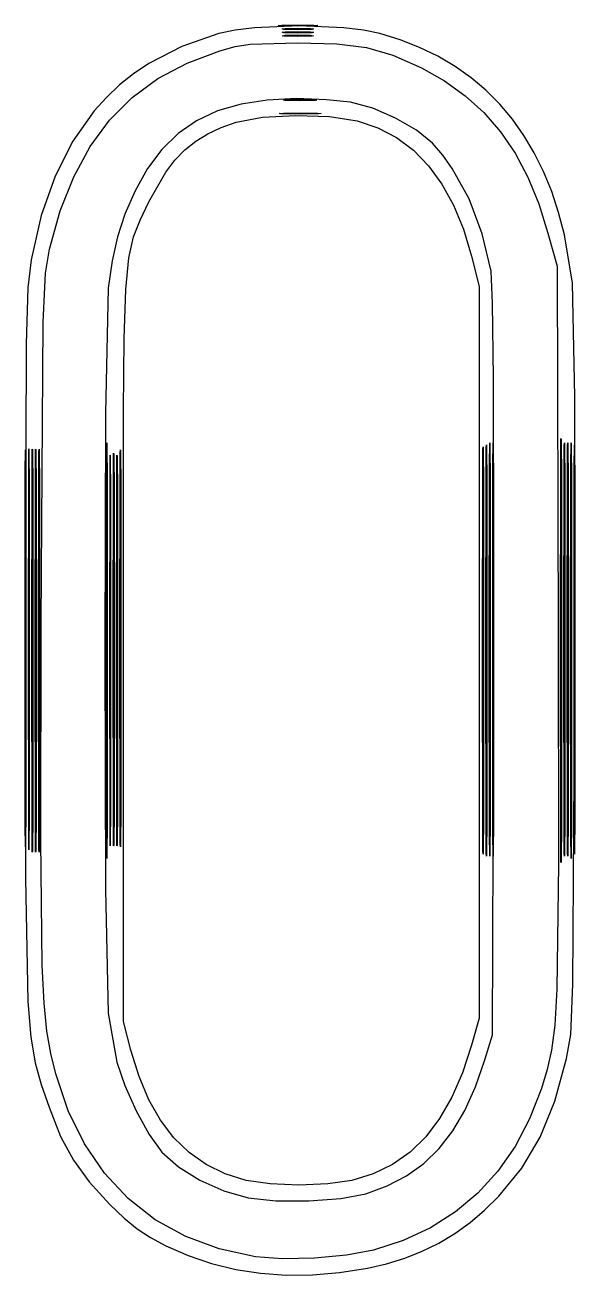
# Model space of a CAD drawing. Extents: x 0 to 635, y 0 to 635.
# Drawn here: x 212.2 to 269.4, y 381.2 to 511.4 of the extents above; entities that cross this region are included whole.
import ezdxf

# ---------------------------------------------------------------- set-up
doc = ezdxf.new("R2010")
doc.units = 0

msp = doc.modelspace()

# ---------------------------------------------------------------- linework, layer by layer
at = {"layer": 'Layer 1'}
for p, q in [((232.3762, 510.53566), (228.509775, 509.201007)), ((234.059759, 510.887097), (232.3762, 510.53566)), ((236.091634, 511.138282), (234.059759, 510.887097)), ((240.737858, 511.339795), (236.091634, 511.138282)), ((238.532745, 511.383052), (238.91894, 511.43438)), ((238.719951, 511.341041), (238.532745, 511.383052)), ((240.59463, 511.30225), (238.719951, 511.341041)), ((238.91894, 511.43438), (242.27033, 511.43438)), ((238.91894, 511.43438), (238.91894, 511.43438)), ((238.966107, 511.025442), (239.271, 511.07916)), ((239.113901, 510.98144), (238.966107, 511.025442)), ((238.966107, 510.672372), (239.271, 510.72609)), ((239.113901, 510.62837), (238.966107, 510.672372)), ((240.59391, 510.94078), (239.113901, 510.98144)), ((240.59391, 510.58771), (239.113901, 510.62837)), ((239.271, 511.07916), (241.91683, 511.07916)), ((239.271, 511.07916), (239.271, 511.07916)), ((239.271, 510.72609), (241.91683, 510.72609)), ((239.271, 510.72609), (239.271, 510.72609)), ((242.073928, 510.981433), (240.59391, 510.94078)), ((242.073928, 510.628362), (240.59391, 510.58771)), ((242.469318, 511.341053), (240.59463, 511.30225)), ((245.389927, 511.13999), (240.737858, 511.339795)), ((241.91683, 511.07916), (242.221723, 511.025433)), ((241.91683, 510.72609), (242.221723, 510.672363)), ((242.221723, 511.025433), (242.073928, 510.981433)), ((242.221723, 510.672363), (242.073928, 510.628362)), ((242.27033, 511.43438), (242.656524, 511.383064)), ((242.656524, 511.383064), (242.469318, 511.341053)), ((247.42911, 510.889529), (245.389927, 511.13999)), ((249.1229, 510.53866), (247.42911, 510.889529)), ((251.252889, 509.881085), (249.1229, 510.53866)), ((228.509775, 509.201007), (225.060516, 507.419277)), ((232.48083, 508.7603), (234.049789, 509.19126)), ((234.049789, 509.19126), (235.61992, 509.441524)), ((235.61992, 509.441524), (240.59471, 509.58637)), ((238.967107, 510.320262), (239.272, 510.37398)), ((239.114901, 510.27626), (238.967107, 510.320262)), ((240.59491, 510.2356), (239.114901, 510.27626)), ((239.272, 510.37398), (241.91783, 510.37398)), ((239.272, 510.37398), (239.272, 510.37398)), ((240.59471, 509.58637), (244.64066, 509.484948)), ((242.074928, 510.276252), (240.59491, 510.2356)), ((241.91783, 510.37398), (242.222723, 510.320253)), ((242.222723, 510.320253), (242.074928, 510.276252)), ((244.64066, 509.484948), (247.726986, 509.096163)), ((253.267969, 509.092194), (251.252889, 509.881085)), ((229.066989, 507.472563), (232.48083, 508.7603)), ((247.726986, 509.096163), (250.466274, 508.294828)), ((250.466274, 508.294828), (253.47111, 506.95576)), ((255.167753, 508.172488), (253.267969, 509.092194)), ((256.951853, 507.122468), (255.167753, 508.172488)), ((225.060516, 507.419277), (223.490632, 506.358722)), ((226.022967, 505.846541), (229.066989, 507.472563)), ((253.47111, 506.95576), (255.862952, 505.61661)), ((258.619883, 505.942635), (256.951853, 507.122468)), ((223.490632, 506.358722), (222.023011, 505.183952)), ((223.334698, 503.865829), (226.022967, 505.846541)), ((255.862952, 505.61661), (258.022621, 504.070204)), ((260.171456, 504.633491), (258.619883, 505.942635)), ((222.023011, 505.183952), (220.656976, 503.894152)), ((258.022621, 504.070204), (259.959366, 502.304452)), ((261.606184, 503.195536), (260.171456, 504.633491)), ((220.656976, 503.894152), (219.39185, 502.488509)), ((220.988115, 501.514025), (223.334698, 503.865829)), ((234.676794, 503.193633), (232.229517, 502.47556)), ((237.408355, 503.619088), (234.676794, 503.193633)), ((240.4415, 503.76183), (237.408355, 503.619088)), ((239.093377, 503.620658), (239.45646, 503.67349)), ((239.220016, 503.57701), (239.093377, 503.620658)), ((240.77005, 503.53567), (239.220016, 503.57701)), ((239.45646, 503.67349), (239.45646, 503.67316)), ((239.45646, 503.67316), (242.27868, 503.67116)), ((243.564418, 503.654041), (240.4415, 503.76183)), ((242.377381, 503.57451), (240.77005, 503.53567)), ((242.27868, 503.67116), (242.566035, 503.617832)), ((242.566035, 503.617832), (242.377381, 503.57451)), ((246.08594, 503.38756), (243.564418, 503.654041)), ((248.394265, 502.753334), (246.08594, 503.38756)), ((250.770183, 501.735662), (248.394265, 502.753334)), ((262.923681, 501.629272), (261.606184, 503.195536)), ((219.39185, 502.488509), (217.16162, 499.326429)), ((218.969153, 498.774724), (220.988115, 501.514025)), ((230.04922, 501.454961), (228.118602, 500.121932)), ((232.229517, 502.47556), (230.04922, 501.454961)), ((234.17805, 501.30542), (236.919305, 501.8183)), ((236.919305, 501.8183), (240.381965, 502.019514)), ((238.661584, 502.212433), (239.10694, 502.263)), ((238.826843, 502.170765), (238.661584, 502.212433)), ((240.77081, 502.13136), (238.826843, 502.170765)), ((239.10694, 502.26334), (242.63472, 502.26134)), ((239.10694, 502.263), (239.10694, 502.26334)), ((240.381965, 502.019514), (243.893592, 501.901084)), ((242.773555, 502.168855), (240.77081, 502.13136)), ((242.63472, 502.26134), (243.002411, 502.210357)), ((243.002411, 502.210357), (242.773555, 502.168855)), ((243.893592, 501.901084), (246.78175, 501.45503)), ((246.78175, 501.45503), (248.911958, 500.728741)), ((252.931461, 500.476195), (250.770183, 501.735662)), ((259.959366, 502.304452), (261.682434, 500.307264)), ((264.12356, 499.9352), (262.923681, 501.629272)), ((228.118602, 500.121932), (226.420361, 498.466566)), ((229.966752, 499.329397), (231.221001, 500.100551)), ((231.221001, 500.100551), (232.617646, 500.752727)), ((232.617646, 500.752727), (234.17805, 501.30542)), ((248.911958, 500.728741), (250.857237, 499.707277)), ((254.59587, 499.11658), (252.931461, 500.476195)), ((261.682434, 500.307264), (263.201074, 498.06655)), ((217.16162, 499.326429), (215.326909, 495.691191)), ((217.263745, 495.631522), (218.969153, 498.774724)), ((228.833537, 498.419773), (229.966752, 499.329397)), ((250.857237, 499.707277), (252.617854, 498.390323)), ((255.66694, 497.891155), (254.59587, 499.11658)), ((265.205434, 498.113821), (264.12356, 499.9352)), ((226.420361, 498.466566), (224.937194, 496.478957)), ((227.799995, 497.352184), (228.833537, 498.419773)), ((252.617854, 498.390323), (254.194071, 496.777565)), ((256.667126, 496.502348), (255.66694, 497.891155)), ((263.201074, 498.06655), (264.524535, 495.570221)), ((266.168916, 496.165636), (265.205434, 498.113821)), ((224.937194, 496.478957), (223.6518, 494.1492)), ((226.844763, 496.107138), (227.799995, 497.352184)), ((254.194071, 496.777565), (255.586155, 494.868691)), ((258.420936, 493.308652), (256.667126, 496.502348)), ((267.013619, 494.091146), (266.168916, 496.165636)), ((215.326909, 495.691191), (213.882307, 491.576275)), ((215.857826, 492.068015), (217.263745, 495.631522)), ((225.08378, 493.0067), (226.844763, 496.107138)), ((255.586155, 494.868691), (256.79437, 492.663386)), ((264.524535, 495.570221), (265.662064, 492.806188)), ((223.6518, 494.1492), (222.596733, 491.715009)), ((267.739156, 491.890852), (267.013619, 494.091146)), ((224.159123, 491.106739), (225.08378, 493.0067)), ((256.79437, 492.663386), (257.81898, 490.161337)), ((259.789473, 489.683621), (258.420936, 493.308652)), ((265.662064, 492.806188), (266.62291, 489.76236)), ((213.882307, 491.576275), (212.8224, 486.97516)), ((214.73733, 488.0678), (215.857826, 492.068015)), ((222.596733, 491.715009), (221.816623, 489.360711)), ((223.477629, 489.381236), (224.159123, 491.106739)), ((268.345139, 489.565256), (267.739156, 491.890852)), ((257.81898, 490.161337), (258.66025, 487.36223)), ((260.70491, 485.77538), (259.789473, 489.683621)), ((266.62291, 489.76236), (267.57287, 486.30389)), ((221.816623, 489.360711), (221.250364, 486.866233)), ((223.002349, 487.182837), (223.477629, 489.381236)), ((269.1969, 484.54016), (268.345139, 489.565256)), ((214.316196, 485.573855), (214.73733, 488.0678)), ((222.696336, 483.864188), (223.002349, 487.182837)), ((258.66025, 487.36223), (259.46772, 484.18723)), ((212.8224, 486.97516), (212.482308, 484.064032)), ((221.250364, 486.866233), (220.83685, 484.0115)), ((260.868608, 482.45196), (260.70491, 485.77538)), ((267.57287, 486.30389), (267.68376, 448.02749)), ((214.080879, 480.486213), (214.316196, 485.573855)), ((269.438914, 472.70671), (269.1969, 484.54016)), ((212.482308, 484.064032), (212.293835, 478.234641)), ((220.83685, 484.0115), (220.569294, 470.998901)), ((222.522643, 478.777933), (222.696336, 483.864188)), ((259.46772, 484.18723), (259.46572, 446.08723)), ((260.967381, 474.685492), (260.868608, 482.45196)), ((213.86782, 449.0859), (214.080879, 480.486213)), ((212.293835, 478.234641), (212.19583, 446.44036)), ((222.44432, 471.27672), (222.522643, 478.777933)), ((260.97612, 444.85318), (260.967381, 474.685492)), ((269.43798, 444.14706), (269.438914, 472.70671)), ((220.569294, 470.998901), (220.48549, 446.15327)), ((222.426, 446.44), (222.44432, 471.27672)), ((220.684175, 465.898462), (220.698234, 467.593542)), ((220.698234, 467.593542), (220.706059, 467.909547)), ((220.706059, 467.909547), (220.71435, 467.859198)), ((220.71435, 467.859198), (220.7512, 463.8143)), ((260.209154, 467.379961), (260.216979, 467.692793)), ((260.216979, 467.692793), (260.22527, 467.642954)), ((260.22527, 467.642954), (260.26212, 463.63871)), ((260.547882, 465.9424), (260.561939, 467.61192)), ((260.561939, 467.61192), (260.569763, 467.916853)), ((260.569763, 467.916853), (260.578053, 467.856709)), ((260.578053, 467.856709), (260.6149, 463.7875)), ((260.899879, 465.942387), (260.913936, 467.611896)), ((260.913936, 467.611896), (260.921761, 467.91682)), ((260.921761, 467.91682), (260.930051, 467.856667)), ((260.930051, 467.856667), (260.9669, 463.7874)), ((267.956113, 466.293113), (267.970141, 468.022273)), ((267.970141, 468.022273), (267.97795, 468.344635)), ((267.97795, 468.344635), (267.986223, 468.29328)), ((267.986223, 468.29328), (268.023, 464.1671)), ((268.309283, 465.94277), (268.323339, 467.61229)), ((268.323339, 467.61229), (268.331163, 467.917223)), ((268.331163, 467.917223), (268.339453, 467.857079)), ((268.339453, 467.857079), (268.3763, 463.78787)), ((268.662283, 465.94238), (268.676339, 467.6119)), ((268.676339, 467.6119), (268.684163, 467.916833)), ((268.684163, 467.916833), (268.692453, 467.856689)), ((268.692453, 467.856689), (268.7293, 463.78748)), ((269.014275, 465.898823), (269.028334, 467.593902)), ((269.028334, 467.593902), (269.036159, 467.909907)), ((269.036159, 467.909907), (269.04445, 467.859558)), ((269.04445, 467.859558), (269.0813, 463.81466)), ((269.381385, 467.397758), (269.389218, 467.699519)), ((269.389218, 467.699519), (269.397516, 467.639885)), ((269.397516, 467.639885), (269.43438, 463.61133)), ((212.21693, 465.220987), (212.231021, 466.856442)), ((212.231021, 466.856442), (212.238864, 467.167639)), ((212.238864, 467.167639), (212.247174, 467.129614)), ((212.247174, 467.129614), (212.2841, 463.3123)), ((212.569145, 465.35075), (212.583232, 466.969172)), ((212.583232, 466.969172), (212.591072, 467.264584)), ((212.591072, 467.264584), (212.599379, 467.205966)), ((212.599379, 467.205966), (212.6363, 463.25875)), ((212.922625, 465.3069), (212.936702, 466.95087)), ((212.936702, 466.95087), (212.944536, 467.257346)), ((212.944536, 467.257346), (212.952834, 467.208512)), ((212.952834, 467.208512), (212.9897, 463.28555)), ((213.275225, 465.30641), (213.289302, 466.95038)), ((213.289302, 466.95038), (213.297136, 467.256856)), ((213.297136, 467.256856), (213.305434, 467.208022)), ((213.305434, 467.208022), (213.3423, 463.28506)), ((213.628637, 465.30702), (213.642726, 466.95099)), ((213.642726, 466.95099), (213.650568, 467.257466)), ((213.650568, 467.257466), (213.658877, 467.208633)), ((213.658877, 467.208633), (213.6958, 463.28567)), ((221.0358, 464.71465), (221.049919, 466.307523)), ((221.049919, 466.307523), (221.057777, 466.604477)), ((221.057777, 466.604477), (221.066103, 466.557169)), ((221.066103, 466.557169), (221.1031, 462.7562)), ((221.388695, 464.955612), (221.4028, 466.539965)), ((221.4028, 466.539965), (221.410649, 466.829026)), ((221.410649, 466.829026), (221.418964, 466.77142)), ((221.418964, 466.77142), (221.4559, 462.9055)), ((221.741388, 464.71435), (221.755495, 466.307223)), ((221.755495, 466.307223), (221.763345, 466.604177)), ((221.763345, 466.604177), (221.771661, 466.556869)), ((221.771661, 466.556869), (221.8086, 462.7559)), ((222.09471, 465.220987), (222.108801, 466.856442)), ((222.108801, 466.856442), (222.116644, 467.167639)), ((222.116644, 467.167639), (222.124954, 467.129614)), ((222.124954, 467.129614), (222.16188, 463.3123)), ((259.842265, 465.504015), (259.856342, 467.165026)), ((259.856342, 467.165026), (259.864176, 467.47468)), ((259.864176, 467.47468), (259.872474, 467.425343)), ((259.872474, 467.425343), (259.90934, 463.46174)), ((260.195095, 465.70191), (260.209154, 467.379961)), ((267.9283, 446.2636), (267.956113, 466.293113)), ((269.367309, 465.745268), (269.381385, 467.397758)), ((212.189, 446.4404), (212.21693, 465.220987)), ((212.5412, 446.44035), (212.569145, 465.35075)), ((212.8947, 446.26405), (212.922625, 465.3069)), ((213.2473, 446.26356), (213.275225, 465.30641)), ((213.6007, 446.26417), (213.628637, 465.30702)), ((220.6563, 446.2636), (220.684175, 465.898462)), ((221.3607, 446.4399), (221.388695, 464.955612)), ((222.06678, 446.4404), (222.09471, 465.220987)), ((259.81434, 446.26384), (259.842265, 465.504015)), ((260.16722, 446.26441), (260.195095, 465.70191)), ((260.52, 446.44), (260.547882, 465.9424)), ((260.872, 446.44), (260.899879, 465.942387)), ((268.2814, 446.44037), (268.309283, 465.94277)), ((268.6344, 446.43998), (268.662283, 465.94238)), ((268.9864, 446.26396), (269.014275, 465.898823)), ((269.33938, 446.44023), (269.367309, 465.745268)), ((220.7512, 463.8143), (220.7512, 428.7129)), ((221.0078, 446.2638), (221.0358, 464.71465)), ((221.7134, 446.2635), (221.741388, 464.71435)), ((260.26212, 463.63871), (260.26212, 428.89011)), ((260.6149, 463.7875), (260.61487, 428.8625)), ((260.9669, 463.7874), (260.96687, 428.8624)), ((268.023, 464.1671), (268.023, 428.3602)), ((268.3763, 463.78787), (268.37627, 428.86287)), ((268.7293, 463.78748), (268.72927, 428.86248)), ((269.0813, 463.81466), (269.0813, 428.71326)), ((269.43438, 463.61133), (269.43434, 429.03913)), ((212.2841, 463.3123), (212.28413, 429.7984)), ((212.6363, 463.25875), (212.63627, 429.39205)), ((212.9897, 463.28555), (212.9897, 429.24245)), ((213.3423, 463.28506), (213.3423, 429.24196)), ((213.6958, 463.28567), (213.6958, 429.24257)), ((221.1031, 462.7562), (221.1031, 429.7715)), ((221.4559, 462.9055), (221.45587, 429.7444)), ((221.8086, 462.7559), (221.8086, 429.7712)), ((222.16188, 463.3123), (222.16191, 429.7984)), ((259.90934, 463.46174), (259.90934, 429.06594)), ((213.826225, 426.473733), (213.86782, 449.0859)), ((267.68376, 448.02749), (267.721634, 424.01189)), ((212.216918, 427.727332), (212.18893, 446.4404)), ((212.18893, 446.4404), (212.189, 446.4404)), ((212.19583, 446.44036), (212.229834, 422.52239)), ((212.569108, 427.462411), (212.54117, 446.44035)), ((212.54117, 446.44035), (212.5412, 446.44035)), ((212.8947, 446.26395), (212.8947, 446.26405)), ((212.922587, 427.221141), (212.8947, 446.26395)), ((213.2473, 446.26346), (213.2473, 446.26356)), ((213.275188, 427.220651), (213.2473, 446.26346)), ((213.6007, 446.26407), (213.6007, 446.26417)), ((213.628637, 427.221261), (213.6007, 446.26407)), ((220.48549, 446.15327), (220.582316, 421.360829)), ((220.684175, 426.628756), (220.6563, 446.2636)), ((220.6563, 446.2636), (220.6563, 446.2636)), ((221.0358, 427.813035), (221.0078, 446.2639)), ((221.0078, 446.2639), (221.0078, 446.2638)), ((221.38862, 427.856622), (221.36067, 446.4399)), ((221.36067, 446.4399), (221.3607, 446.4399)), ((221.74135, 427.812735), (221.7134, 446.2636)), ((221.7134, 446.2636), (221.7134, 446.2635)), ((222.094698, 427.727332), (222.06671, 446.4404)), ((222.06671, 446.4404), (222.06678, 446.4404)), ((222.4264, 407.63442), (222.426, 446.44)), ((259.46572, 446.08723), (259.46372, 407.98723)), ((259.842265, 427.023687), (259.81434, 446.26384)), ((259.81434, 446.26384), (259.81434, 446.26384)), ((260.195095, 426.826914), (260.16722, 446.26441)), ((260.16722, 446.26441), (260.16722, 446.26441)), ((260.547845, 426.870075), (260.51997, 446.44)), ((260.51997, 446.44), (260.52, 446.44)), ((260.899845, 426.869987), (260.87197, 446.44)), ((260.87197, 446.44), (260.872, 446.44)), ((267.956113, 426.234165), (267.9283, 446.2637)), ((267.9283, 446.2637), (267.9283, 446.2636)), ((268.309245, 426.870458), (268.28137, 446.44047)), ((268.28137, 446.44047), (268.2814, 446.44037)), ((268.662245, 426.870068), (268.63437, 446.44008)), ((268.63437, 446.44008), (268.6344, 446.43998)), ((269.014275, 426.629116), (268.9864, 446.26396)), ((268.9864, 446.26396), (268.9864, 446.26396)), ((269.33944, 446.44023), (269.33938, 446.44023)), ((269.367315, 427.067634), (269.33944, 446.44023)), ((260.86542, 406.22398), (260.97612, 444.85318)), ((269.229094, 411.504399), (269.43798, 444.14706)), ((212.28413, 429.7984), (212.247191, 425.891817)), ((221.1031, 429.7715), (221.066103, 425.970526)), ((221.45587, 429.7444), (221.418889, 425.967721)), ((221.8086, 429.7712), (221.771619, 425.970226)), ((222.16191, 429.7984), (222.124971, 425.891817)), ((212.63627, 429.39205), (212.599347, 425.534085)), ((212.9897, 429.24245), (212.952792, 425.31952)), ((213.3423, 429.24196), (213.305392, 425.31903)), ((213.6958, 429.24257), (213.658877, 425.31964)), ((220.7512, 428.7129), (220.71435, 424.668014)), ((259.90934, 429.06594), (259.872474, 425.102359)), ((260.26212, 428.89011), (260.22527, 424.885879)), ((260.61487, 428.8625), (260.57802, 424.882609)), ((260.96687, 428.8624), (260.93002, 424.882511)), ((268.37627, 428.86287), (268.33942, 424.882981)), ((268.72927, 428.86248), (268.69242, 424.882591)), ((269.0813, 428.71326), (269.04445, 424.668374)), ((269.43434, 429.03913), (269.39749, 425.099881)), ((212.231025, 426.125941), (212.216918, 427.727332)), ((212.583196, 425.809924), (212.569108, 427.462411)), ((212.936658, 425.577169), (212.922587, 427.221141)), ((213.289258, 425.576679), (213.275188, 427.220651)), ((213.642726, 425.577289), (213.628637, 427.221261)), ((221.049919, 426.220167), (221.0358, 427.813035)), ((221.402721, 426.238213), (221.38862, 427.856622)), ((221.755451, 426.219867), (221.74135, 427.812735)), ((222.108805, 426.125941), (222.094698, 427.727332)), ((268.023, 428.3602), (267.986223, 424.234009)), ((212.238875, 425.833704), (212.231025, 426.125941)), ((212.247191, 425.891817), (212.238875, 425.833704)), ((213.988591, 413.507255), (213.826225, 426.473733)), ((220.698234, 424.933674), (220.684175, 426.628756)), ((221.057777, 425.923215), (221.049919, 426.220167)), ((221.066103, 425.970526), (221.057777, 425.923215)), ((221.410571, 425.930197), (221.402721, 426.238213)), ((221.418889, 425.967721), (221.410571, 425.930197)), ((221.763301, 425.922915), (221.755451, 426.219867)), ((221.771619, 425.970226), (221.763301, 425.922915)), ((222.116655, 425.833704), (222.108805, 426.125941)), ((222.124971, 425.891817), (222.116655, 425.833704)), ((259.856342, 425.362679), (259.842265, 427.023687)), ((260.209154, 425.148869), (260.195095, 426.826914)), ((260.561904, 425.166471), (260.547845, 426.870075)), ((260.913904, 425.166376), (260.899845, 426.869987)), ((267.970141, 424.50501), (267.956113, 426.234165)), ((268.323304, 425.166846), (268.309245, 426.870458)), ((268.676304, 425.166456), (268.662245, 426.870068)), ((269.028334, 424.934034), (269.014275, 426.629116)), ((269.381374, 425.381069), (269.367315, 427.067634)), ((212.591038, 425.495554), (212.583196, 425.809924)), ((212.599347, 425.534085), (212.591038, 425.495554)), ((212.944491, 425.270691), (212.936658, 425.577169)), ((212.952792, 425.31952), (212.944491, 425.270691)), ((213.297091, 425.270201), (213.289258, 425.576679)), ((213.305392, 425.31903), (213.297091, 425.270201)), ((213.650568, 425.270811), (213.642726, 425.577289)), ((213.658877, 425.31964), (213.650568, 425.270811)), ((220.706059, 424.617667), (220.698234, 424.933674)), ((220.71435, 424.668014), (220.706059, 424.617667)), ((259.864176, 425.053024), (259.856342, 425.362679)), ((259.872474, 425.102359), (259.864176, 425.053024)), ((260.216979, 424.836038), (260.209154, 425.148869)), ((260.22527, 424.885879), (260.216979, 424.836038)), ((260.569729, 424.842566), (260.561904, 425.166471)), ((260.57802, 424.882609), (260.569729, 424.842566)), ((260.921729, 424.842469), (260.913904, 425.166376)), ((260.93002, 424.882511), (260.921729, 424.842469)), ((268.331129, 424.842939), (268.323304, 425.166846)), ((268.33942, 424.882981), (268.331129, 424.842939)), ((268.684129, 424.842549), (268.676304, 425.166456)), ((268.69242, 424.882591), (268.684129, 424.842549)), ((269.036159, 424.618027), (269.028334, 424.934034)), ((269.04445, 424.668374), (269.036159, 424.618027)), ((269.389199, 425.060342), (269.381374, 425.381069)), ((269.39749, 425.099881), (269.389199, 425.060342)), ((267.721634, 424.01189), (267.549802, 410.99414)), ((267.97795, 424.18265), (267.970141, 424.50501)), ((267.986223, 424.234009), (267.97795, 424.18265)), ((212.229834, 422.52239), (212.494039, 409.700322)), ((220.582316, 421.360829), (220.85665, 408.5078)), ((214.18265, 409.520089), (213.988591, 413.507255)), ((268.994461, 406.268671), (269.229094, 411.504399)), ((267.549802, 410.99414), (267.335506, 407.257771)), ((212.494039, 409.700322), (212.788494, 405.99232)), ((214.471367, 406.599074), (214.18265, 409.520089)), ((220.85665, 408.5078), (221.76181, 403.40178)), ((223.2161, 404.63581), (222.4264, 407.63442)), ((259.46372, 407.98723), (258.6666, 405.16501)), ((214.869298, 404.295786), (214.471367, 406.599074)), ((267.335506, 407.257771), (267.009095, 404.64884)), ((212.788494, 405.99232), (213.231731, 403.308774)), ((258.6666, 405.16501), (257.72408, 402.278024)), ((260.0654, 403.6233), (260.86542, 406.22398)), ((268.57305, 403.75396), (268.994461, 406.268671)), ((215.391, 402.1618), (214.869298, 404.295786)), ((224.066031, 401.890643), (223.2161, 404.63581)), ((267.009095, 404.64884), (266.550671, 402.626671)), ((267.331444, 399.306604), (268.57305, 403.75396)), ((213.231731, 403.308774), (213.854163, 401.066512)), ((221.76181, 403.40178), (222.573046, 400.946765)), ((259.089857, 400.821052), (260.0654, 403.6233)), ((266.550671, 402.626671), (265.94034, 400.65059)), ((216.678414, 398.32544), (215.391, 402.1618)), ((225.090176, 399.458708), (224.066031, 401.890643)), ((257.72408, 402.278024), (256.61937, 399.727663)), ((213.854163, 401.066512), (214.6862, 398.68236)), ((222.573046, 400.946765), (223.750188, 398.307476)), ((257.984713, 398.360275), (259.089857, 400.821052)), ((265.94034, 400.65059), (264.719447, 397.490384)), ((214.6862, 398.68236), (215.898596, 395.646491)), ((226.294412, 397.33337), (225.090176, 399.458708)), ((256.61937, 399.727663), (255.345743, 397.506317)), ((265.805203, 395.571082), (267.331444, 399.306604)), ((218.375828, 394.872522), (216.678414, 398.32544)), ((223.750188, 398.307476), (225.101828, 395.868312)), ((227.684614, 395.50799), (226.294412, 397.33337)), ((255.345743, 397.506317), (253.896476, 395.606374)), ((256.732428, 396.221246), (257.984713, 398.360275)), ((264.719447, 397.490384), (263.206159, 394.614576)), ((225.101828, 395.868312), (226.43656, 394.01367)), ((255.315464, 394.384242), (256.732428, 396.221246)), ((215.898596, 395.646491), (217.225754, 393.160352)), ((220.465646, 391.819165), (218.375828, 394.872522)), ((229.266658, 393.975931), (227.684614, 395.50799)), ((253.896476, 395.606374), (252.264843, 394.020223)), ((263.206159, 394.614576), (261.409231, 392.031613)), ((263.894822, 392.34585), (265.805203, 395.571082)), ((226.43656, 394.01367), (228.151915, 392.479812)), ((231.046419, 392.730557), (229.266658, 393.975931)), ((252.264843, 394.020223), (250.44412, 392.740253)), ((253.716279, 392.829539), (255.315464, 394.384242)), ((217.225754, 393.160352), (218.865405, 390.908143)), ((228.151915, 392.479812), (230.384118, 391.090596)), ((233.029775, 391.765229), (231.046419, 392.730557)), ((250.44412, 392.740253), (248.42758, 391.758852)), ((251.917333, 391.537414), (253.716279, 392.829539)), ((261.409231, 392.031613), (259.337419, 389.749936)), ((261.5008, 389.42936), (263.894822, 392.34585)), ((218.865405, 390.908143), (221.01528, 388.57406)), ((222.930275, 389.18149), (220.465646, 391.819165)), ((230.384118, 391.090596), (232.891236, 389.97394)), ((235.2226, 391.07331), (233.029775, 391.765229)), ((235.2228, 391.07341), (235.2226, 391.07331)), ((237.69358, 390.702649), (235.2228, 391.07341)), ((240.690562, 390.578089), (237.69358, 390.702649)), ((243.700088, 390.69994), (240.690562, 390.578089)), ((246.2085, 391.06841), (243.700088, 390.69994)), ((248.42758, 391.758852), (246.2085, 391.06841)), ((249.901087, 390.488142), (251.917333, 391.537414)), ((232.891236, 389.97394), (235.43134, 389.25776)), ((245.074442, 389.174428), (247.65004, 389.66199)), ((247.65, 389.662), (249.901087, 390.488142)), ((247.65004, 389.66199), (247.65, 389.662)), ((259.337419, 389.749936), (256.999478, 387.777992)), ((260.035332, 387.981423), (261.5008, 389.42936)), ((221.01528, 388.57406), (222.526484, 387.127933)), ((225.752119, 386.975616), (222.930275, 389.18149)), ((235.43134, 389.25776), (238.314564, 388.95079)), ((238.314564, 388.95079), (241.745774, 388.930187)), ((241.745774, 388.930187), (245.074442, 389.174428)), ((222.526484, 387.127933), (223.873934, 386.021124)), ((228.913584, 385.217663), (225.752119, 386.975616)), ((256.999478, 387.777992), (254.404164, 386.124223)), ((258.512907, 386.68635), (260.035332, 387.981423)), ((223.873934, 386.021124), (225.247264, 385.113213)), ((254.404164, 386.124223), (251.560233, 384.797074)), ((255.271768, 384.540855), (256.927171, 385.540655)), ((256.927171, 385.540655), (258.512907, 386.68635)), ((225.247264, 385.113213), (226.83611, 384.26378)), ((226.83611, 384.26378), (229.189482, 383.228718)), ((232.397076, 383.923751), (228.913584, 385.217663)), ((251.560233, 384.797074), (248.47644, 383.80499)), ((253.540344, 383.683465), (255.271768, 384.540855)), ((229.189482, 383.228718), (231.616676, 382.406465)), ((236.185, 383.11), (232.397076, 383.923751)), ((236.18494, 383.10988), (236.185, 383.11)), ((238.987899, 382.912938), (236.18494, 383.10988)), ((242.325819, 382.983218), (238.987899, 382.912938)), ((245.666174, 383.290606), (242.325819, 382.983218)), ((248.47644, 383.80499), (245.666174, 383.290606)), ((249.824014, 382.381977), (251.726544, 382.965)), ((251.726544, 382.965), (253.540344, 383.683465)), ((231.616676, 382.406465), (234.119411, 381.79683)), ((234.119411, 381.79683), (236.699408, 381.399621)), ((244.920167, 381.480644), (247.82641, 381.93123)), ((247.8264, 381.93091), (249.824014, 382.381977)), ((247.82641, 381.93123), (247.8264, 381.93091)), ((236.699408, 381.399621), (239.358386, 381.214648)), ((239.358386, 381.214648), (242.098065, 381.241719)), ((242.098065, 381.241719), (244.920167, 381.480644))]:
    msp.add_line(p, q, dxfattribs=at)

doc.saveas('drawing.dxf')
